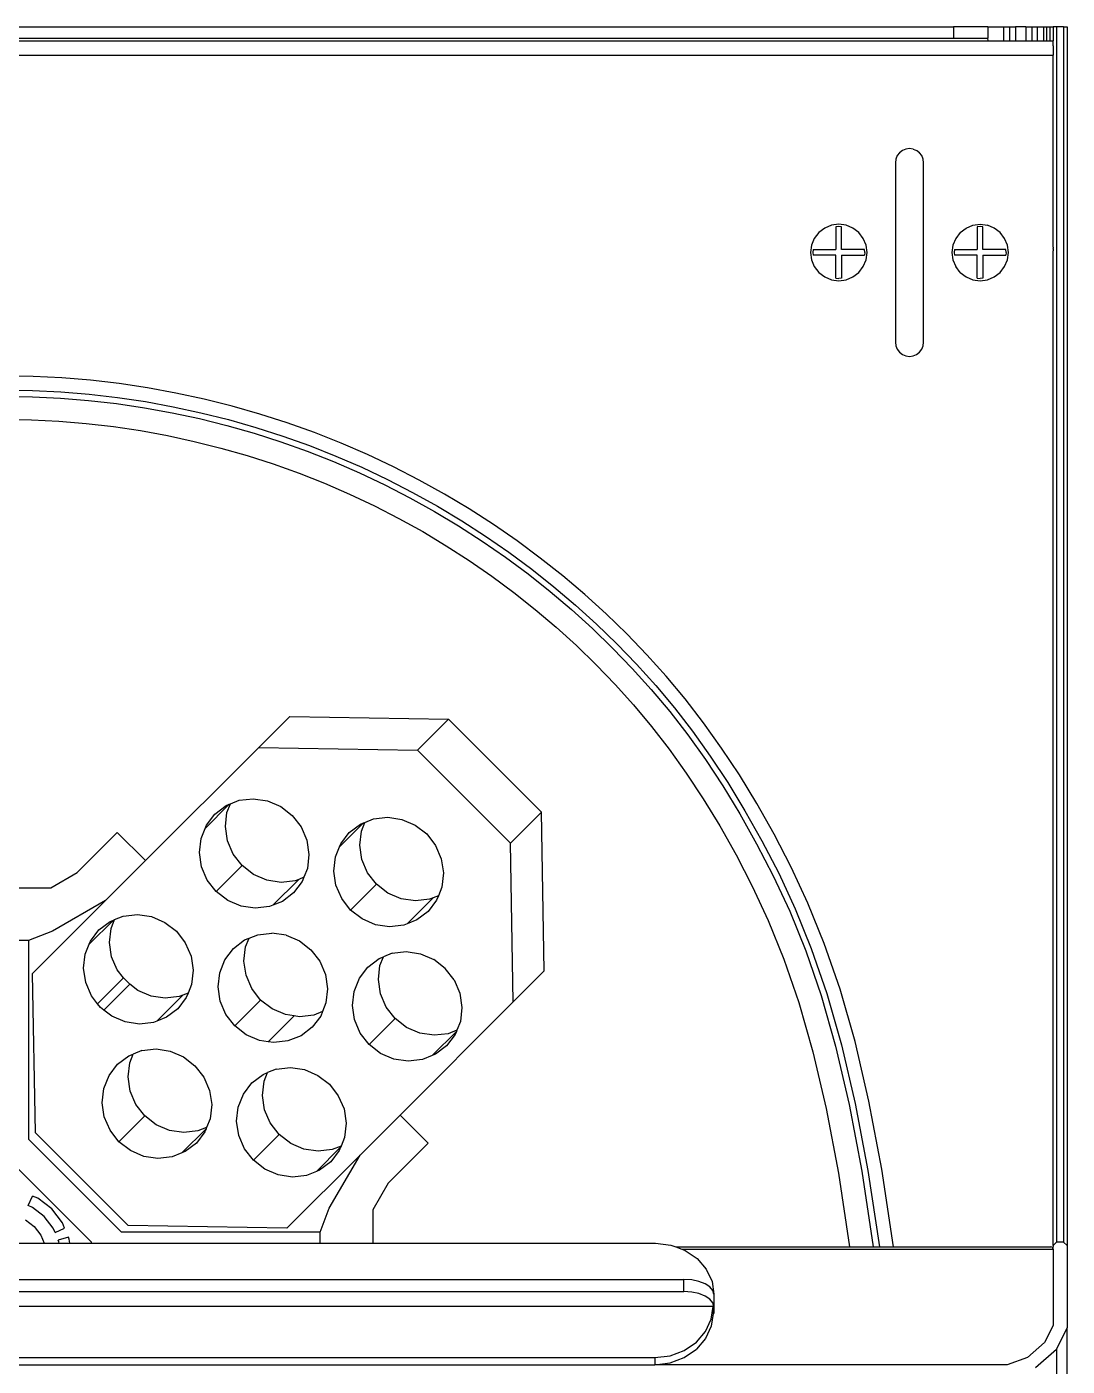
# Model space of a CAD drawing. Extents: x 2733443 to 3206532, y -1516114 to -1264405.
# Drawn here: x 2993535.5 to 2993697.7, y -1501337.7 to -1501128.9 of the extents above; entities that cross this region are included whole.
import ezdxf

# ---------------------------------------------------------------- set-up
doc = ezdxf.new("R2010")
doc.units = 0
doc.header["$MEASUREMENT"] = 0
doc.linetypes.add('1', pattern=[0, 0, 0])
doc.layers.get('0').update_dxf_attribs({"color": 250, "linetype": '1'})
doc.layers.add('furniture', color=33, linetype='Continuous')

# ---------------------------------------------------------------- blocks, each defined once
blk = doc.blocks.new('centrifuge pl')
for p, q in [((0.67742, 0.21391), (0.67742, 0.42891)), ((0.6793, 0.42512), (0.6793, 0.21012)), ((0.49129, 0.21662), (0.60637, 0.21662)), ((0.60637, 0.21662), (0.60906, 0.21628)), ((0.60637, 0.21537), (0.60637, 0.21662)), ((0.66865, 0.21662), (0.60637, 0.21662)), ((0.60906, 0.21628), (0.61157, 0.21535)), ((0.67226, 0.21532), (0.66865, 0.21662)), ((0.67742, 0.21391), (0.67367, 0.21716)), ((0.49129, 0.21537), (0.60637, 0.21537)), ((0.60637, 0.21537), (0.60906, 0.21503)), ((0.60906, 0.21503), (0.61157, 0.2141)), ((0.61157, 0.21535), (0.61371, 0.2139)), ((0.61157, 0.2141), (0.61371, 0.21265)), ((0.61534, 0.21201), (0.61371, 0.2139)), ((0.67531, 0.21267), (0.67226, 0.21532)), ((0.67742, 0.21391), (0.6793, 0.21012)), ((0.61371, 0.21265), (0.61534, 0.21076)), ((0.61635, 0.20982), (0.61534, 0.21201)), ((0.6768, 0.20968), (0.67531, 0.21267)), ((0.61534, 0.21076), (0.61635, 0.20857)), ((0.61666, 0.20758), (0.61635, 0.20982)), ((0.61635, 0.20857), (0.61666, 0.20633)), ((0.6768, 0.19618), (0.6768, 0.20968)), ((0.6793, 0.19551), (0.6793, 0.21012)), ((0.61666, 0.20633), (0.49129, 0.20633)), ((0.6168, 0.20633), (0.61662, 0.20565)), ((0.61666, 0.20633), (0.61666, 0.20758)), ((0.6168, 0.20758), (0.61666, 0.20758)), ((0.61666, 0.20633), (0.6168, 0.20633)), ((0.6168, 0.20633), (0.6168, 0.20758)), ((0.6168, 0.20417), (0.6168, 0.20633)), ((0.61289, 0.20378), (0.61152, 0.20369)), ((0.61416, 0.20405), (0.61289, 0.20378)), ((0.61525, 0.20447), (0.61416, 0.20405)), ((0.61609, 0.20501), (0.61525, 0.20447)), ((0.61662, 0.20565), (0.61609, 0.20501)), ((0.61649, 0.20193), (0.6168, 0.20417)), ((0.6168, 0.20417), (0.61662, 0.20348)), ((0.49129, 0.20369), (0.61152, 0.20369)), ((0.49143, 0.20153), (0.61152, 0.20153)), ((0.61152, 0.20369), (0.61152, 0.20153)), ((0.61289, 0.20162), (0.61152, 0.20153)), ((0.61416, 0.20188), (0.61289, 0.20162)), ((0.61525, 0.2023), (0.61416, 0.20188)), ((0.61609, 0.20285), (0.61525, 0.2023)), ((0.61547, 0.19974), (0.61649, 0.20193)), ((0.61662, 0.20348), (0.61609, 0.20285)), ((0.61384, 0.19785), (0.61547, 0.19974)), ((0.6117, 0.1964), (0.61384, 0.19785)), ((0.49143, 0.19513), (0.49837, 0.1951)), ((0.49379, 0.18204), (0.50672, 0.19496)), ((0.49779, 0.19371), (0.49837, 0.1951)), ((0.49837, 0.1951), (0.49838, 0.19513)), ((0.49837, 0.1951), (0.50099, 0.19513)), ((0.50095, 0.19488), (0.50085, 0.19462)), ((0.50265, 0.19408), (0.50085, 0.19462)), ((0.50099, 0.19513), (0.50095, 0.19488)), ((0.50099, 0.19513), (0.50287, 0.19513)), ((0.50277, 0.19439), (0.50265, 0.19408)), ((0.50287, 0.19513), (0.50277, 0.19439)), ((0.50287, 0.19513), (0.50672, 0.19513)), ((0.50672, 0.19513), (0.50672, 0.19496)), ((0.50672, 0.19513), (0.54715, 0.19513)), ((0.54715, 0.19513), (0.54715, 0.1932)), ((0.54715, 0.19513), (0.55651, 0.19513)), ((0.55651, 0.18924), (0.55651, 0.19513)), ((0.55651, 0.19513), (0.6065, 0.19513)), ((0.6065, 0.19513), (0.60919, 0.19547)), ((0.60919, 0.19547), (0.61006, 0.19579)), ((0.61006, 0.19579), (0.61112, 0.19618)), ((0.61006, 0.19579), (0.6408, 0.19579)), ((0.61112, 0.19618), (0.6117, 0.1964)), ((0.61112, 0.19618), (0.6768, 0.19618)), ((0.6408, 0.19579), (0.64499, 0.19579)), ((0.64499, 0.19579), (0.64607, 0.19579)), ((0.64607, 0.19579), (0.64857, 0.19579)), ((0.64857, 0.19579), (0.67641, 0.19579)), ((0.67657, 0.19582), (0.67641, 0.19579)), ((0.67669, 0.19589), (0.67657, 0.19582)), ((0.67677, 0.19602), (0.67669, 0.19589)), ((0.6768, 0.19618), (0.67677, 0.19602)), ((0.6768, 0.19551), (0.67677, 0.19602)), ((0.67742, 0.19496), (0.6768, 0.19551)), ((0.6768, 0.19551), (0.6768, 0.01958)), ((0.67742, -0.02004), (0.67742, 0.19496)), ((0.67867, 0.19496), (0.67742, 0.19496)), ((0.67867, 0.19496), (0.6793, 0.19551)), ((0.67867, -0.02004), (0.67867, 0.19496)), ((0.6793, -0.02004), (0.6793, 0.19551)), ((0.49504, 0.19097), (0.4966, 0.19216)), ((0.51203, 0.1932), (0.49556, 0.17673)), ((0.4966, 0.19216), (0.49779, 0.19371)), ((0.51322, 0.19201), (0.49675, 0.17553)), ((0.49995, 0.19246), (0.49837, 0.19039)), ((0.50028, 0.19324), (0.49995, 0.19246)), ((0.50028, 0.19324), (0.50197, 0.19245)), ((0.50197, 0.19245), (0.50159, 0.19152)), ((0.54715, 0.1932), (0.51203, 0.1932)), ((0.54126, 0.19249), (0.51322, 0.19201)), ((0.54126, 0.19249), (0.55422, 0.17954)), ((0.54715, 0.1932), (0.54879, 0.18894)), ((0.49837, 0.19039), (0.49629, 0.1888)), ((0.50159, 0.19152), (0.4997, 0.18906)), ((0.49629, 0.1888), (0.49552, 0.18848)), ((0.49552, 0.18848), (0.49631, 0.18679)), ((0.49724, 0.18717), (0.49631, 0.18679)), ((0.4997, 0.18906), (0.49724, 0.18717)), ((0.54879, 0.18894), (0.55422, 0.17954)), ((0.55922, 0.18454), (0.55651, 0.18924)), ((0.53973, 0.18305), (0.53738, 0.18204)), ((0.54225, 0.18342), (0.53973, 0.18305)), ((0.54475, 0.18314), (0.54225, 0.18342)), ((0.54651, 0.18243), (0.54475, 0.18314)), ((0.54707, 0.18221), (0.54651, 0.18243)), ((0.55077, 0.17817), (0.54651, 0.18243)), ((0.56629, 0.17746), (0.55922, 0.18454)), ((0.51847, 0.18014), (0.51596, 0.17977)), ((0.52097, 0.17985), (0.51847, 0.18014)), ((0.53535, 0.18047), (0.53377, 0.17844)), ((0.53738, 0.18204), (0.53535, 0.18047)), ((0.53992, 0.17589), (0.53535, 0.18047)), ((0.54905, 0.18071), (0.54707, 0.18221)), ((0.55055, 0.17873), (0.54905, 0.18071)), ((0.51361, 0.17876), (0.51157, 0.17718)), ((0.51596, 0.17977), (0.51361, 0.17876)), ((0.52273, 0.17915), (0.52097, 0.17985)), ((0.527, 0.17489), (0.52273, 0.17915)), ((0.52329, 0.17893), (0.52273, 0.17915)), ((0.52527, 0.17742), (0.52329, 0.17893)), ((0.53377, 0.17844), (0.53277, 0.17608)), ((0.54431, 0.17848), (0.54196, 0.17747)), ((0.54682, 0.17885), (0.54431, 0.17848)), ((0.54932, 0.17856), (0.54682, 0.17885)), ((0.55086, 0.17795), (0.54932, 0.17856)), ((0.55077, 0.17817), (0.55055, 0.17873)), ((0.55086, 0.17795), (0.55077, 0.17817)), ((0.55148, 0.17641), (0.55086, 0.17795)), ((0.55422, 0.17954), (0.56129, 0.17246)), ((0.49556, 0.14161), (0.49556, 0.17673)), ((0.49626, 0.14749), (0.49675, 0.17553)), ((0.51157, 0.17718), (0.51, 0.17515)), ((0.51615, 0.17261), (0.51157, 0.17718)), ((0.52305, 0.17556), (0.52053, 0.17519)), ((0.52555, 0.17528), (0.52305, 0.17556)), ((0.52677, 0.17544), (0.52527, 0.17742)), ((0.527, 0.17489), (0.52677, 0.17544)), ((0.53277, 0.17608), (0.53239, 0.17357)), ((0.53992, 0.17589), (0.53835, 0.17386)), ((0.54196, 0.17747), (0.53992, 0.17589)), ((0.55176, 0.17391), (0.55148, 0.17641)), ((0.56129, 0.17246), (0.56629, 0.17746)), ((0.51, 0.17515), (0.50899, 0.1728)), ((0.51818, 0.17418), (0.51615, 0.17261)), ((0.52053, 0.17519), (0.51818, 0.17418)), ((0.52709, 0.17466), (0.52555, 0.17528)), ((0.52709, 0.17466), (0.527, 0.17489)), ((0.5277, 0.17312), (0.52709, 0.17466)), ((0.52799, 0.17062), (0.5277, 0.17312)), ((0.53239, 0.17357), (0.53268, 0.17107)), ((0.53835, 0.17386), (0.53734, 0.17151)), ((0.55139, 0.17139), (0.55176, 0.17391)), ((0.50899, 0.1728), (0.50862, 0.17029)), ((0.51615, 0.17261), (0.51458, 0.17058)), ((0.52762, 0.16811), (0.52799, 0.17062)), ((0.53268, 0.17107), (0.53361, 0.16875)), ((0.53734, 0.17151), (0.53697, 0.169)), ((0.55038, 0.16904), (0.55139, 0.17139)), ((0.56129, 0.17246), (0.58132, 0.15243)), ((0.50862, 0.17029), (0.50891, 0.16779)), ((0.51357, 0.16822), (0.51319, 0.16571)), ((0.51458, 0.17058), (0.51357, 0.16822)), ((0.53361, 0.16875), (0.53511, 0.16677)), ((0.53697, 0.169), (0.53726, 0.16649)), ((0.54881, 0.16701), (0.55038, 0.16904)), ((0.50891, 0.16779), (0.50983, 0.16547)), ((0.52661, 0.16576), (0.52762, 0.16811)), ((0.53511, 0.16677), (0.53709, 0.16527)), ((0.53726, 0.16649), (0.53787, 0.16496)), ((0.54678, 0.16544), (0.54881, 0.16701)), ((0.50983, 0.16547), (0.51134, 0.16349)), ((0.51134, 0.16349), (0.51332, 0.16198)), ((0.51319, 0.16571), (0.51348, 0.16321)), ((0.523, 0.16215), (0.52503, 0.16373)), ((0.52503, 0.16373), (0.52661, 0.16576)), ((0.53709, 0.16527), (0.53787, 0.16496)), ((0.53941, 0.16434), (0.53787, 0.16496)), ((0.53941, 0.16434), (0.54191, 0.16405)), ((0.54191, 0.16405), (0.54442, 0.16443)), ((0.54442, 0.16443), (0.54678, 0.16544)), ((0.51332, 0.16198), (0.5141, 0.16167)), ((0.51348, 0.16321), (0.5141, 0.16167)), ((0.51563, 0.16106), (0.5141, 0.16167)), ((0.51814, 0.16077), (0.52065, 0.16114)), ((0.52065, 0.16114), (0.523, 0.16215)), ((0.55787, 0.16155), (0.55584, 0.15998)), ((0.56022, 0.16256), (0.55787, 0.16155)), ((0.56274, 0.16293), (0.56022, 0.16256)), ((0.56524, 0.16265), (0.56274, 0.16293)), ((0.567, 0.16194), (0.56524, 0.16265)), ((0.56756, 0.16172), (0.567, 0.16194)), ((0.57126, 0.15768), (0.567, 0.16194)), ((0.56954, 0.16022), (0.56756, 0.16172)), ((0.51563, 0.16106), (0.51814, 0.16077)), ((0.53645, 0.15928), (0.5341, 0.15827)), ((0.538, 0.15951), (0.53645, 0.15928)), ((0.53896, 0.15965), (0.538, 0.15951)), ((0.54258, 0.15493), (0.538, 0.15951)), ((0.54146, 0.15936), (0.53896, 0.15965)), ((0.54378, 0.15844), (0.54146, 0.15936)), ((0.55584, 0.15998), (0.55427, 0.15795)), ((0.56041, 0.1554), (0.55584, 0.15998)), ((0.57104, 0.15824), (0.56954, 0.16022)), ((0.53206, 0.15669), (0.53049, 0.15466)), ((0.5341, 0.15827), (0.53206, 0.15669)), ((0.53664, 0.15212), (0.53206, 0.15669)), ((0.54576, 0.15693), (0.54378, 0.15844)), ((0.54727, 0.15495), (0.54576, 0.15693)), ((0.55427, 0.15795), (0.55326, 0.15559)), ((0.56245, 0.15698), (0.56041, 0.1554)), ((0.5648, 0.15798), (0.56245, 0.15698)), ((0.56731, 0.15836), (0.5648, 0.15798)), ((0.56981, 0.15807), (0.56731, 0.15836)), ((0.57135, 0.15746), (0.56981, 0.15807)), ((0.57126, 0.15768), (0.57104, 0.15824)), ((0.57135, 0.15746), (0.57126, 0.15768)), ((0.57197, 0.15592), (0.57135, 0.15746)), ((0.51032, 0.15498), (0.50892, 0.1539)), ((0.51267, 0.15599), (0.51032, 0.15498)), ((0.51519, 0.15637), (0.51267, 0.15599)), ((0.51769, 0.15608), (0.51519, 0.15637)), ((0.5183, 0.15583), (0.51769, 0.15608)), ((0.52288, 0.15126), (0.5183, 0.15583)), ((0.52001, 0.15515), (0.5183, 0.15583)), ((0.52199, 0.15365), (0.52001, 0.15515)), ((0.53049, 0.15466), (0.52948, 0.15231)), ((0.54102, 0.1547), (0.53867, 0.15369)), ((0.54258, 0.15493), (0.54102, 0.1547)), ((0.54354, 0.15507), (0.54258, 0.15493)), ((0.54604, 0.15479), (0.54354, 0.15507)), ((0.54758, 0.15417), (0.54604, 0.15479)), ((0.54758, 0.15417), (0.54727, 0.15495)), ((0.54819, 0.15263), (0.54758, 0.15417)), ((0.55326, 0.15559), (0.55288, 0.15308)), ((0.56041, 0.1554), (0.55884, 0.15337)), ((0.57225, 0.15342), (0.57197, 0.15592)), ((0.5078, 0.15278), (0.50672, 0.15138)), ((0.50829, 0.15341), (0.5078, 0.15278)), ((0.51238, 0.1482), (0.5078, 0.15278)), ((0.50892, 0.1539), (0.50829, 0.15341)), ((0.5135, 0.14932), (0.50892, 0.1539)), ((0.51976, 0.15179), (0.51725, 0.15142)), ((0.52226, 0.1515), (0.51976, 0.15179)), ((0.52349, 0.15167), (0.52199, 0.15365)), ((0.5238, 0.15089), (0.52349, 0.15167)), ((0.52948, 0.15231), (0.52911, 0.1498)), ((0.53664, 0.15212), (0.53507, 0.15009)), ((0.53867, 0.15369), (0.53664, 0.15212)), ((0.54848, 0.15013), (0.54819, 0.15263)), ((0.55288, 0.15308), (0.55317, 0.15058)), ((0.55884, 0.15337), (0.55783, 0.15102)), ((0.57188, 0.1509), (0.57225, 0.15342)), ((0.58132, 0.15243), (0.58084, 0.12439)), ((0.58681, 0.14694), (0.58132, 0.15243)), ((0.50672, 0.15138), (0.50571, 0.14902)), ((0.5135, 0.14932), (0.51238, 0.1482)), ((0.5149, 0.15041), (0.5135, 0.14932)), ((0.51725, 0.15142), (0.5149, 0.15041)), ((0.52288, 0.15126), (0.52226, 0.1515)), ((0.5238, 0.15089), (0.52288, 0.15126)), ((0.52442, 0.14935), (0.5238, 0.15089)), ((0.5247, 0.14685), (0.52442, 0.14935)), ((0.52911, 0.1498), (0.5294, 0.1473)), ((0.53507, 0.15009), (0.53406, 0.14773)), ((0.54811, 0.14762), (0.54848, 0.15013)), ((0.55317, 0.15058), (0.5541, 0.14826)), ((0.55783, 0.15102), (0.55746, 0.14851)), ((0.57087, 0.14855), (0.57188, 0.1509)), ((0.50922, 0.13454), (0.49626, 0.14749)), ((0.50571, 0.14902), (0.50533, 0.14651)), ((0.51238, 0.1482), (0.51129, 0.1468)), ((0.5294, 0.1473), (0.53032, 0.14498)), ((0.53406, 0.14773), (0.53368, 0.14522)), ((0.5471, 0.14527), (0.54811, 0.14762)), ((0.5541, 0.14826), (0.5556, 0.14628)), ((0.55746, 0.14851), (0.55775, 0.146)), ((0.57087, 0.14855), (0.5693, 0.14652)), ((0.58681, 0.14694), (0.58633, 0.1189)), ((0.50533, 0.14651), (0.50562, 0.14401)), ((0.51129, 0.1468), (0.51028, 0.14445)), ((0.52433, 0.14434), (0.5247, 0.14685)), ((0.53032, 0.14498), (0.53183, 0.143)), ((0.53368, 0.14522), (0.53397, 0.14272)), ((0.54552, 0.14323), (0.5471, 0.14527)), ((0.5556, 0.14628), (0.55758, 0.14478)), ((0.55758, 0.14478), (0.55836, 0.14447)), ((0.55775, 0.146), (0.55836, 0.14447)), ((0.56491, 0.14394), (0.56727, 0.14495)), ((0.5693, 0.14652), (0.56727, 0.14495)), ((0.50562, 0.14401), (0.50633, 0.14225)), ((0.51059, 0.13799), (0.50633, 0.14225)), ((0.50633, 0.14225), (0.50655, 0.14169)), ((0.51028, 0.14445), (0.50991, 0.14194)), ((0.52332, 0.14198), (0.52433, 0.14434)), ((0.53183, 0.143), (0.53381, 0.14149)), ((0.53397, 0.14272), (0.53459, 0.14118)), ((0.54349, 0.14166), (0.54552, 0.14323)), ((0.5599, 0.14385), (0.55836, 0.14447)), ((0.5599, 0.14385), (0.5624, 0.14356)), ((0.5624, 0.14356), (0.56491, 0.14394)), ((0.49556, 0.14161), (0.49129, 0.14161)), ((0.49982, 0.13996), (0.49556, 0.14161)), ((0.50922, 0.13454), (0.49982, 0.13996)), ((0.50655, 0.14169), (0.50805, 0.13971)), ((0.50991, 0.14194), (0.5102, 0.13944)), ((0.51972, 0.13838), (0.52175, 0.13995)), ((0.52175, 0.13995), (0.52332, 0.14198)), ((0.53381, 0.14149), (0.53459, 0.14118)), ((0.53459, 0.14118), (0.53613, 0.14057)), ((0.53613, 0.14057), (0.53863, 0.14028)), ((0.54114, 0.14065), (0.53863, 0.14028)), ((0.54114, 0.14065), (0.54349, 0.14166)), ((0.50805, 0.13971), (0.51003, 0.13821)), ((0.51003, 0.13821), (0.51059, 0.13799)), ((0.5102, 0.13944), (0.51081, 0.1379)), ((0.51059, 0.13799), (0.51081, 0.1379)), ((0.51081, 0.1379), (0.51235, 0.13728)), ((0.51736, 0.13737), (0.51972, 0.13838)), ((0.55459, 0.13778), (0.55255, 0.1362)), ((0.55694, 0.13879), (0.55459, 0.13778)), ((0.55945, 0.13916), (0.55694, 0.13879)), ((0.56195, 0.13887), (0.55945, 0.13916)), ((0.56257, 0.13863), (0.56195, 0.13887)), ((0.56427, 0.13795), (0.56257, 0.13863)), ((0.56715, 0.13405), (0.56257, 0.13863)), ((0.56625, 0.13644), (0.56427, 0.13795)), ((0.51235, 0.13728), (0.51485, 0.137)), ((0.51485, 0.137), (0.51736, 0.13737)), ((0.53317, 0.1355), (0.53081, 0.13449)), ((0.53568, 0.13587), (0.53317, 0.1355)), ((0.53818, 0.13559), (0.53568, 0.13587)), ((0.5388, 0.13534), (0.53818, 0.13559)), ((0.5405, 0.13466), (0.5388, 0.13534)), ((0.54337, 0.13077), (0.5388, 0.13534)), ((0.55255, 0.1362), (0.55098, 0.13417)), ((0.55713, 0.13163), (0.55255, 0.1362)), ((0.56776, 0.13446), (0.56625, 0.13644)), ((0.51629, 0.12746), (0.50922, 0.13454)), ((0.52878, 0.13292), (0.52721, 0.13089)), ((0.53081, 0.13449), (0.52878, 0.13292)), ((0.53336, 0.12834), (0.52878, 0.13292)), ((0.54248, 0.13316), (0.5405, 0.13466)), ((0.54398, 0.13118), (0.54248, 0.13316)), ((0.55098, 0.13417), (0.54997, 0.13182)), ((0.55916, 0.1332), (0.55713, 0.13163)), ((0.56152, 0.13421), (0.55916, 0.1332)), ((0.56403, 0.13458), (0.56152, 0.13421)), ((0.56653, 0.1343), (0.56403, 0.13458)), ((0.56715, 0.13405), (0.56653, 0.1343)), ((0.56807, 0.13368), (0.56715, 0.13405)), ((0.56807, 0.13368), (0.56776, 0.13446)), ((0.56868, 0.13214), (0.56807, 0.13368)), ((0.49129, 0.13225), (0.49952, 0.13225)), ((0.49952, 0.13225), (0.50422, 0.12954)), ((0.52721, 0.13089), (0.5262, 0.12853)), ((0.53774, 0.13093), (0.53539, 0.12992)), ((0.54025, 0.1313), (0.53774, 0.13093)), ((0.54275, 0.13101), (0.54025, 0.1313)), ((0.54337, 0.13077), (0.54275, 0.13101)), ((0.54429, 0.1304), (0.54337, 0.13077)), ((0.54429, 0.1304), (0.54398, 0.13118)), ((0.54491, 0.12886), (0.54429, 0.1304)), ((0.54997, 0.13182), (0.5496, 0.12931)), ((0.55713, 0.13163), (0.55556, 0.1296)), ((0.56897, 0.12964), (0.56868, 0.13214)), ((0.50422, 0.12954), (0.51129, 0.12246)), ((0.5262, 0.12853), (0.52582, 0.12602)), ((0.53336, 0.12834), (0.53178, 0.12631)), ((0.53539, 0.12992), (0.53336, 0.12834)), ((0.54519, 0.12636), (0.54491, 0.12886)), ((0.5496, 0.12931), (0.54989, 0.12681)), ((0.55556, 0.1296), (0.55455, 0.12724)), ((0.5686, 0.12713), (0.56897, 0.12964)), ((0.51129, 0.12246), (0.51629, 0.12746)), ((0.51629, 0.12746), (0.53632, 0.10743)), ((0.52582, 0.12602), (0.52611, 0.12352)), ((0.53178, 0.12631), (0.53077, 0.12396)), ((0.54482, 0.12385), (0.54519, 0.12636)), ((0.54989, 0.12681), (0.55059, 0.12504)), ((0.55455, 0.12724), (0.55417, 0.12473)), ((0.56759, 0.12478), (0.5686, 0.12713)), ((0.52611, 0.12352), (0.52682, 0.12176)), ((0.53077, 0.12396), (0.5304, 0.12145)), ((0.54381, 0.12149), (0.54482, 0.12385)), ((0.55059, 0.12504), (0.55081, 0.12449)), ((0.55485, 0.12078), (0.55059, 0.12504)), ((0.55081, 0.12449), (0.55232, 0.12251)), ((0.55417, 0.12473), (0.55446, 0.12223)), ((0.56436, 0.10792), (0.58084, 0.12439)), ((0.56601, 0.12274), (0.56759, 0.12478)), ((0.58633, 0.1189), (0.58084, 0.12439)), ((0.53108, 0.1175), (0.52682, 0.12176)), ((0.52682, 0.12176), (0.52704, 0.1212)), ((0.52704, 0.1212), (0.52854, 0.11922)), ((0.5304, 0.12145), (0.53069, 0.11895)), ((0.54224, 0.11946), (0.54381, 0.12149)), ((0.55232, 0.12251), (0.5543, 0.121)), ((0.5543, 0.121), (0.55485, 0.12078)), ((0.55446, 0.12223), (0.55508, 0.12069)), ((0.56163, 0.12016), (0.56398, 0.12117)), ((0.56398, 0.12117), (0.56601, 0.12274)), ((0.52854, 0.11922), (0.53052, 0.11772)), ((0.53069, 0.11895), (0.5313, 0.11741)), ((0.54021, 0.11789), (0.54224, 0.11946)), ((0.55485, 0.12078), (0.55508, 0.12069)), ((0.55508, 0.12069), (0.55662, 0.12008)), ((0.55662, 0.12008), (0.55912, 0.11979)), ((0.55912, 0.11979), (0.56163, 0.12016)), ((0.56985, 0.10243), (0.58633, 0.1189)), ((0.53052, 0.11772), (0.53108, 0.1175)), ((0.53108, 0.1175), (0.5313, 0.11741)), ((0.5313, 0.11741), (0.53284, 0.11679)), ((0.53284, 0.11679), (0.53534, 0.1165)), ((0.53534, 0.1165), (0.53785, 0.11688)), ((0.53785, 0.11688), (0.54021, 0.11789)), ((0.53632, 0.10743), (0.56436, 0.10792)), ((0.54181, 0.10194), (0.53632, 0.10743)), ((0.56985, 0.10243), (0.56436, 0.10792)), ((0.54181, 0.10194), (0.56985, 0.10243)), ((0.64963, 0.03753), (0.65015, 0.03793)), ((0.65015, 0.03793), (0.65075, 0.03818)), ((0.65075, 0.03818), (0.6514, 0.03826)), ((0.6514, 0.03826), (0.65204, 0.03818)), ((0.65204, 0.03818), (0.65265, 0.03793)), ((0.65265, 0.03793), (0.65316, 0.03753)), ((0.6489, 0.03576), (0.64898, 0.03641)), ((0.6489, 0.00401), (0.6489, 0.03576)), ((0.64898, 0.03641), (0.64923, 0.03701)), ((0.64923, 0.03701), (0.64963, 0.03753)), ((0.65316, 0.03753), (0.65356, 0.03701)), ((0.65356, 0.03701), (0.65381, 0.03641)), ((0.65381, 0.03641), (0.6539, 0.03576)), ((0.6539, 0.03576), (0.6539, 0.00401)), ((0.63536, 0.02342), (0.6364, 0.02422)), ((0.6364, 0.02422), (0.6376, 0.02472)), ((0.6376, 0.02472), (0.6389, 0.02489)), ((0.6384, 0.02443), (0.6389, 0.0245)), ((0.6384, 0.02443), (0.6384, 0.02039)), ((0.6389, 0.02489), (0.64019, 0.02472)), ((0.6394, 0.02443), (0.6389, 0.0245)), ((0.6394, 0.02039), (0.6394, 0.02443)), ((0.64019, 0.02472), (0.6414, 0.02422)), ((0.6414, 0.02422), (0.64243, 0.02342)), ((0.66036, 0.02342), (0.6614, 0.02422)), ((0.6614, 0.02422), (0.6626, 0.02472)), ((0.6626, 0.02472), (0.6639, 0.02489)), ((0.6634, 0.02443), (0.6639, 0.0245)), ((0.6634, 0.02443), (0.6634, 0.02039)), ((0.6639, 0.02489), (0.66519, 0.02472)), ((0.6644, 0.02443), (0.6639, 0.0245)), ((0.6644, 0.02039), (0.6644, 0.02443)), ((0.66519, 0.02472), (0.6664, 0.02422)), ((0.6664, 0.02422), (0.66743, 0.02342)), ((0.63407, 0.02118), (0.63457, 0.02239)), ((0.63457, 0.02239), (0.63536, 0.02342)), ((0.64243, 0.02342), (0.64323, 0.02239)), ((0.64323, 0.02239), (0.64373, 0.02118)), ((0.65907, 0.02118), (0.65957, 0.02239)), ((0.66036, 0.02342), (0.65957, 0.02239)), ((0.66743, 0.02342), (0.66823, 0.02239)), ((0.66823, 0.02239), (0.66873, 0.02118)), ((0.6339, 0.01989), (0.63407, 0.02118)), ((0.63407, 0.0186), (0.6339, 0.01989)), ((0.63429, 0.01989), (0.63436, 0.02039)), ((0.63436, 0.01939), (0.63429, 0.01989)), ((0.6384, 0.02039), (0.63436, 0.02039)), ((0.63436, 0.01939), (0.6384, 0.01939)), ((0.6384, 0.01535), (0.6384, 0.01939)), ((0.6394, 0.02039), (0.64344, 0.02039)), ((0.64344, 0.01939), (0.6394, 0.01939)), ((0.6394, 0.01939), (0.6394, 0.01535)), ((0.6435, 0.01989), (0.64344, 0.02039)), ((0.6435, 0.01989), (0.64344, 0.01939)), ((0.64373, 0.02118), (0.6439, 0.01989)), ((0.6439, 0.01989), (0.64373, 0.0186)), ((0.6589, 0.01989), (0.65907, 0.02118)), ((0.65907, 0.0186), (0.6589, 0.01989)), ((0.65929, 0.01989), (0.65936, 0.02039)), ((0.65936, 0.01939), (0.65929, 0.01989)), ((0.6634, 0.02039), (0.65936, 0.02039)), ((0.65936, 0.01939), (0.6634, 0.01939)), ((0.6634, 0.01535), (0.6634, 0.01939)), ((0.6644, 0.02039), (0.66844, 0.02039)), ((0.66844, 0.01939), (0.6644, 0.01939)), ((0.6644, 0.01939), (0.6644, 0.01535)), ((0.6685, 0.01989), (0.66844, 0.02039)), ((0.6685, 0.01989), (0.66844, 0.01939)), ((0.66873, 0.02118), (0.6689, 0.01989)), ((0.6689, 0.01989), (0.66873, 0.0186)), ((0.6768, 0.0195), (0.6768, 0.01958)), ((0.6768, 0.01928), (0.6768, 0.0195)), ((0.6768, 0.01928), (0.6768, 0.01921)), ((0.6768, 0.01895), (0.6768, 0.01921)), ((0.63457, 0.01739), (0.63407, 0.0186)), ((0.63536, 0.01635), (0.63457, 0.01739)), ((0.64323, 0.01739), (0.64243, 0.01635)), ((0.64373, 0.0186), (0.64323, 0.01739)), ((0.65957, 0.01739), (0.65907, 0.0186)), ((0.66036, 0.01635), (0.65957, 0.01739)), ((0.66823, 0.01739), (0.66743, 0.01635)), ((0.66873, 0.0186), (0.66823, 0.01739)), ((0.6768, 0.01895), (0.6768, 0.01884)), ((0.6768, 0.01884), (0.6768, -0.01504)), ((0.6364, 0.01556), (0.63536, 0.01635)), ((0.6376, 0.01506), (0.6364, 0.01556)), ((0.6389, 0.01489), (0.6376, 0.01506)), ((0.6389, 0.01528), (0.6384, 0.01535)), ((0.6394, 0.01535), (0.6389, 0.01528)), ((0.64019, 0.01506), (0.6389, 0.01489)), ((0.6414, 0.01556), (0.64019, 0.01506)), ((0.64243, 0.01635), (0.6414, 0.01556)), ((0.66036, 0.01635), (0.6614, 0.01556)), ((0.6614, 0.01556), (0.6626, 0.01506)), ((0.6626, 0.01506), (0.6639, 0.01489)), ((0.6639, 0.01528), (0.6634, 0.01535)), ((0.6644, 0.01535), (0.6639, 0.01528)), ((0.6639, 0.01489), (0.66518, 0.01506)), ((0.6664, 0.01556), (0.66518, 0.01506)), ((0.66743, 0.01635), (0.6664, 0.01556)), ((0.64898, 0.00337), (0.6489, 0.00401)), ((0.64923, 0.00276), (0.64898, 0.00337)), ((0.64963, 0.00225), (0.64923, 0.00276)), ((0.65356, 0.00276), (0.65316, 0.00225)), ((0.65381, 0.00337), (0.65356, 0.00276)), ((0.6539, 0.00401), (0.65381, 0.00337)), ((0.65015, 0.00185), (0.64963, 0.00225)), ((0.65075, 0.0016), (0.65015, 0.00185)), ((0.6514, 0.00151), (0.65075, 0.0016)), ((0.65204, 0.0016), (0.6514, 0.00151)), ((0.65204, 0.0016), (0.65265, 0.00185)), ((0.65316, 0.00225), (0.65265, 0.00185)), ((0.49129, -0.01504), (0.6768, -0.01504)), ((0.6768, -0.01668), (0.6768, -0.01504)), ((0.49129, -0.01754), (0.66529, -0.01754)), ((0.49129, -0.01804), (0.65917, -0.01804)), ((0.65917, -0.02004), (0.65917, -0.01804)), ((0.65917, -0.01804), (0.66527, -0.01804)), ((0.66529, -0.01754), (0.66527, -0.01804)), ((0.66527, -0.02004), (0.66527, -0.01804)), ((0.66529, -0.01754), (0.66805, -0.01754)), ((0.66805, -0.02004), (0.66805, -0.01754)), ((0.66805, -0.01754), (0.6691, -0.01754)), ((0.6691, -0.02004), (0.6691, -0.01754)), ((0.6691, -0.01754), (0.67015, -0.01754)), ((0.67015, -0.02004), (0.67015, -0.01754)), ((0.67015, -0.01754), (0.67197, -0.01754)), ((0.67197, -0.02004), (0.67197, -0.01754)), ((0.67197, -0.01754), (0.67305, -0.01754)), ((0.67305, -0.02004), (0.67305, -0.01754)), ((0.67305, -0.01754), (0.67396, -0.01754)), ((0.67396, -0.02004), (0.67396, -0.01754)), ((0.67396, -0.01754), (0.67508, -0.01754)), ((0.67508, -0.02004), (0.67508, -0.01754)), ((0.67508, -0.01754), (0.67561, -0.01754)), ((0.67561, -0.02004), (0.67561, -0.01754)), ((0.67561, -0.01754), (0.6762, -0.01754)), ((0.6762, -0.02004), (0.6762, -0.01754)), ((0.6762, -0.01754), (0.6768, -0.01754)), ((0.6768, -0.01668), (0.6768, -0.0168)), ((0.6768, -0.0168), (0.6768, -0.01745)), ((0.6768, -0.01745), (0.6768, -0.0175)), ((0.6768, -0.0175), (0.6768, -0.01754)), ((0.6768, -0.02004), (0.6768, -0.01754)), ((0.49129, -0.02004), (0.65917, -0.02004)), ((0.66527, -0.02004), (0.65917, -0.02004)), ((0.66527, -0.02004), (0.66805, -0.02004)), ((0.66805, -0.02004), (0.6691, -0.02004)), ((0.6691, -0.02004), (0.67015, -0.02004)), ((0.67197, -0.02004), (0.67015, -0.02004)), ((0.67197, -0.02004), (0.67305, -0.02004)), ((0.67305, -0.02004), (0.67396, -0.02004)), ((0.67396, -0.02004), (0.67508, -0.02004)), ((0.67508, -0.02004), (0.67561, -0.02004)), ((0.67561, -0.02004), (0.6762, -0.02004)), ((0.6762, -0.02004), (0.6768, -0.02004)), ((0.67742, -0.02004), (0.6768, -0.02004)), ((0.67867, -0.02004), (0.67742, -0.02004)), ((0.67867, -0.02004), (0.6793, -0.02004))]:
    blk.add_line(p, q)
for points in [[(0.64857, 0.19579), (0.64652, 0.18204), (0.64424, 0.16999), (0.64177, 0.15945), (0.63912, 0.15022), (0.63634, 0.14213), (0.63345, 0.13499), (0.63048, 0.1286), (0.62745, 0.12277), (0.6244, 0.11736), (0.62132, 0.11229), (0.61818, 0.10754), (0.61499, 0.10307), (0.61173, 0.09885), (0.60838, 0.09485), (0.60494, 0.09103), (0.6014, 0.08736), (0.59774, 0.08382), (0.59396, 0.0804), (0.59008, 0.0771), (0.58608, 0.07393), (0.58199, 0.0709), (0.5778, 0.068), (0.57352, 0.06523), (0.56915, 0.06261), (0.5647, 0.06014), (0.56016, 0.05781), (0.55556, 0.05563), (0.55088, 0.05361), (0.54614, 0.05173), (0.54135, 0.05002), (0.53649, 0.04846), (0.5316, 0.04706), (0.52665, 0.04582), (0.52167, 0.04475), (0.51666, 0.04383), (0.51162, 0.04309), (0.50656, 0.0425), (0.50148, 0.04209), (0.49639, 0.04184), (0.49129, 0.04175)], [(0.49129, 0.04422), (0.49631, 0.04431), (0.50132, 0.04455), (0.50631, 0.04496), (0.5113, 0.04554), (0.51626, 0.04627), (0.52119, 0.04717), (0.52609, 0.04823), (0.53096, 0.04945), (0.53578, 0.05082), (0.54055, 0.05236), (0.54527, 0.05405), (0.54994, 0.05589), (0.55454, 0.05789), (0.55907, 0.06003), (0.56353, 0.06232), (0.56791, 0.06476), (0.57221, 0.06733), (0.57643, 0.07005), (0.58055, 0.07291), (0.58458, 0.07589), (0.58851, 0.07901), (0.59233, 0.08225), (0.59605, 0.08562), (0.59965, 0.08911), (0.60314, 0.09272), (0.60652, 0.09648), (0.60982, 0.10042), (0.61303, 0.10457), (0.61617, 0.10897), (0.61925, 0.11364), (0.62229, 0.11863), (0.62529, 0.12396), (0.62827, 0.12969), (0.63119, 0.13598), (0.63404, 0.14301), (0.63678, 0.15097), (0.63938, 0.16004), (0.64181, 0.17042), (0.64405, 0.18227), (0.64607, 0.19579)], [(0.49129, 0.04531), (0.49627, 0.0454), (0.50124, 0.04564), (0.5062, 0.04605), (0.51115, 0.04661), (0.51608, 0.04734), (0.52098, 0.04823), (0.52585, 0.04928), (0.53068, 0.05048), (0.53547, 0.05185), (0.54021, 0.05337), (0.5449, 0.05505), (0.54953, 0.05688), (0.5541, 0.05886), (0.5586, 0.06099), (0.56303, 0.06326), (0.56738, 0.06568), (0.57165, 0.06824), (0.57583, 0.07094), (0.57993, 0.07377), (0.58393, 0.07674), (0.58783, 0.07984), (0.59163, 0.08306), (0.59532, 0.0864), (0.59889, 0.08986), (0.60236, 0.09345), (0.60572, 0.09718), (0.60899, 0.10109), (0.61218, 0.10522), (0.6153, 0.10958), (0.61836, 0.11423), (0.62138, 0.11918), (0.62436, 0.12447), (0.62731, 0.13016), (0.63022, 0.13641), (0.63304, 0.14339), (0.63576, 0.15129), (0.63834, 0.1603), (0.64076, 0.1706), (0.64299, 0.18237), (0.64499, 0.19579)], [(0.49129, 0.04941), (0.49614, 0.04949), (0.50097, 0.04973), (0.5058, 0.05013), (0.51061, 0.05069), (0.51541, 0.0514), (0.52017, 0.05227), (0.52491, 0.0533), (0.5296, 0.05448), (0.53426, 0.05581), (0.53887, 0.0573), (0.54343, 0.05893), (0.54794, 0.06071), (0.55238, 0.06264), (0.55676, 0.06471), (0.56107, 0.06692), (0.5653, 0.06927), (0.56946, 0.07176), (0.57353, 0.07439), (0.57751, 0.07715), (0.5814, 0.08003), (0.5852, 0.08304), (0.58889, 0.08618), (0.59248, 0.08943), (0.59596, 0.0928), (0.59933, 0.09628), (0.6026, 0.09991), (0.60578, 0.10372), (0.60888, 0.10773), (0.61192, 0.11198), (0.61489, 0.1165), (0.61783, 0.12132), (0.62073, 0.12646), (0.6236, 0.132), (0.62643, 0.13807), (0.62918, 0.14486), (0.63182, 0.15255), (0.63433, 0.1613), (0.63668, 0.17131), (0.63885, 0.18275), (0.6408, 0.19579)]]:
    blk.add_lwpolyline(points)
blk = doc.blocks.new('EQUIPMENT')
at = {"layer": 'furniture', "xscale": -881.4150793602452, "yscale": 881.4150793602452, "zscale": 881.4150793602452, "rotation": 180}
blk.add_blockref('centrifuge pl', (-38494.2, 1016.87), dxfattribs=at)

msp = doc.modelspace()

# ---------------------------------------------------------------- block references
at = {"color": 240, "true_color": 0xed1f24}
msp.add_blockref('EQUIPMENT', (3031593.1809, -1502163.4359), dxfattribs=at)

doc.saveas('drawing.dxf')
